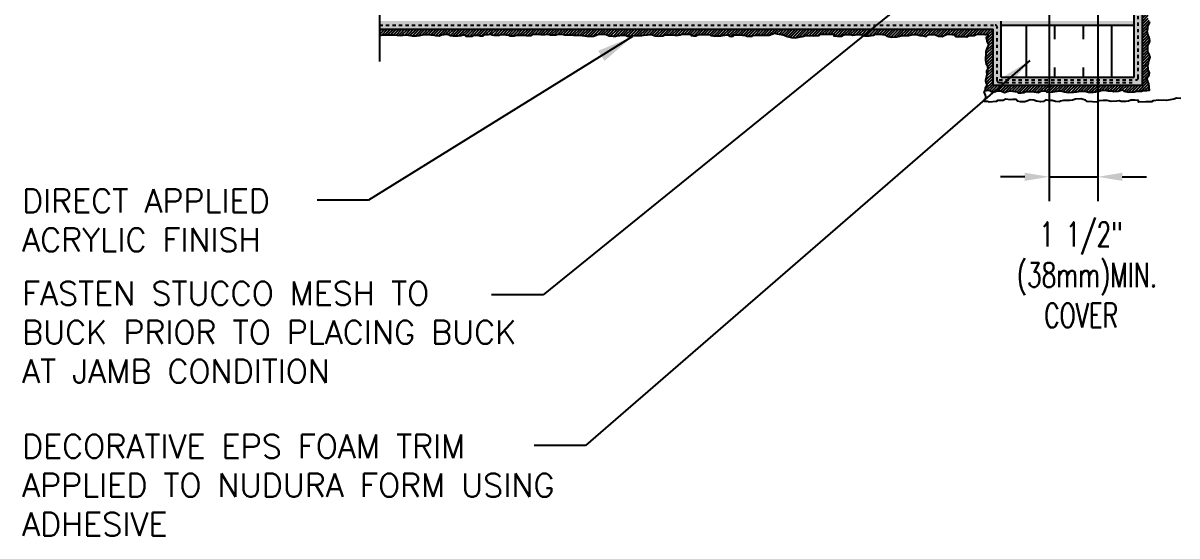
# Model space of a CAD drawing. Header units: inches. Extents: x 2950.6 to 3006.8, y 456.5 to 541.5.
# Drawn here: x 2950.64 to 2986.16, y 497.54 to 513.34 of the extents above; entities that cross this region are included whole.
import ezdxf

# ---------------------------------------------------------------- set-up
doc = ezdxf.new("R2010")
doc.units = ezdxf.units.IN
doc.header["$LTSCALE"] = 0.5
doc.header["$MEASUREMENT"] = 0
doc.linetypes.add('DASHED2', pattern=[0.375, 0.25, -0.125])
doc.layers.get('Defpoints').update_dxf_attribs({"linetype": 'CONTINUOUS'})
for name, color, linetype in [('HATCH', 12, 'CONTINUOUS'), ('LINE50', 5, 'CONTINUOUS'), ('LINE9', 9, 'CONTINUOUS'), ('TEXT', 4, 'CONTINUOUS')]:
    doc.layers.add(name, color=color, linetype=linetype)
doc.styles.add('DIM', font='romans.shx', dxfattribs={"width": 0.7})
doc.styles.get("Standard").update_dxf_attribs({"font": 'romans.shx'})
doc.dimstyles.new('ext_12', dxfattribs={"dimscale": 12, "dimtxt": 0.09375, "dimasz": 0.09375, "dimexe": 0.09375, "dimexo": 0.0625, "dimgap": 0.0625, "dimtad": 1, "dimdec": 1, "dimzin": 3, "dimdsep": 46, "dimlunit": 4, "dimtxsty": 'DIM', "dimcen": 0.09, "dimdle": 0.09375, "dimclrt": 4, "dimadec": 0, "dimazin": 0, "dimtfac": 1, "dimtdec": 1, "dimtmove": 2, "dimatfit": 3, "dimfxl": 0, "dimfrac": 2, "dimtolj": 1, "dimtzin": 0, "dimarcsym": 0})
doc.dimstyles.new('ext_8', dxfattribs={"dimscale": 8, "dimtxt": 0.09375, "dimasz": 0.09375, "dimexe": 0.09375, "dimexo": 0.0625, "dimgap": 0.0625, "dimtad": 1, "dimdec": 1, "dimzin": 3, "dimdsep": 46, "dimlunit": 4, "dimtxsty": 'DIM', "dimcen": 0.09, "dimdle": 0.09375, "dimclrt": 4, "dimadec": 0, "dimazin": 0, "dimtfac": 1, "dimtdec": 1, "dimtmove": 2, "dimatfit": 3, "dimfxl": 0, "dimfrac": 2, "dimtolj": 1, "dimtzin": 0, "dimarcsym": 0})

# ---------------------------------------------------------------- blocks, each defined once
blk = doc.blocks.new('*D9')
at = {"layer": 'Defpoints', "color": 0}
for p in [(2982.222, 519.026), (2983.722, 516.276), (2983.722, 508.602)]:
    blk.add_point(p, dxfattribs=at)
at = {"layer": 'TEXT', "color": 0, "lineweight": -2}
for p, q in [((2982.222, 518.526), (2982.222, 507.852)), ((2983.722, 515.776), (2983.722, 507.852)), ((2981.472, 508.602), (2980.722, 508.602)), ((2982.222, 508.602), (2983.722, 508.602)), ((2984.472, 508.602), (2985.222, 508.602))]:
    blk.add_line(p, q, dxfattribs=at)
at = {"layer": 'TEXT', "color": 0}
for points in [[(2981.472, 508.727), (2981.472, 508.477), (2982.222, 508.602)], [(2984.472, 508.727), (2984.472, 508.477), (2983.722, 508.602)]]:
    blk.add_solid(points, dxfattribs=at)
at = {"layer": 'TEXT', "color": 4, "insert": (2983.207, 505.581), "char_height": 0.75, "attachment_point": 5, "style": 'DIM'}
blk.add_mtext('\\A1;1 1/2" \\P (38mm)MIN. \\PCOVER', dxfattribs=at)

msp = doc.modelspace()

# ---------------------------------------------------------------- hatches: boundary and pattern name
at = {"layer": 'HATCH'}
h = msp.add_hatch(dxfattribs=at)
h.set_pattern_fill('AR-SAND', color=256, scale=0.05)
h.set_pattern_definition([(37.5, (298.77395, 14.09029), (-0.003149668, 0.0963411885), [0, -0.076, 0, -0.085, 0, -0.08125]), (7.5, (298.77395, 14.09029), (0.088488835, 0.141107303), [0, -0.041, 0, -0.0685, 0, -0.02625]), (327.5, (298.71245, 14.09029), (0.155707093, 0.0002829527), [0, -0.025, 0, -0.09, 0, -0.1175]), (317.5, (298.71245, 14.09029), (0.15030633, 0.043883778), [0, -0.0125, 0, -0.059, 0, -0.0675])])
h.paths.add_polyline_path([(2984.842, 513.401), (2980.746, 513.401), (2980.746, 513.276), (2984.842, 513.276)])
h.paths.add_polyline_path([(2985.092, 511.426), (2984.842, 511.426), (2984.842, 516.276), (2985.092, 516.276)])
h.paths.add_polyline_path([(2980.746, 511.676), (2985.092, 511.676), (2985.092, 511.426), (2980.746, 511.426)])
h.paths.add_polyline_path([(2980.496, 513.151), (2980.746, 513.151), (2980.746, 511.426), (2980.496, 511.426)])
h.paths.add_polyline_path([(2961.613, 513.401), (2980.746, 513.401), (2980.746, 513.151), (2961.613, 513.151)])
h.paths.add_polyline_path([(2984.842, 511.676), (2985.092, 511.676), (2985.092, 511.426), (2984.842, 511.426)], flags=16)
h = msp.add_hatch(dxfattribs=at)
h.set_pattern_fill('ANSI31', color=256, scale=0.5)
h.set_pattern_definition([(45, (82.323626, 37.59743), (-0.0441941738, 0.0441941738), [])])
h.paths.add_polyline_path([(2961.613, 512.965), (2961.667, 512.968), (2961.75, 512.975), (2962.092, 512.975), (2962.153, 512.961), (2962.268, 512.957), (2962.34, 512.968), (2962.401, 512.979), (2962.506, 512.961), (2962.621, 512.947), (2962.754, 512.947), (2962.841, 512.957), (2962.938, 512.979), (2963.031, 512.983), (2963.136, 512.983), (2963.19, 512.975), (2963.273, 512.972), (2963.352, 512.95), (2963.453, 512.947), (2963.521, 512.972), (2963.604, 512.99), (2963.703, 512.993), (2963.8, 512.957), (2963.876, 512.943), (2963.966, 512.943), (2964.02, 512.946), (2964.038, 512.946), (2964.117, 512.954), (2964.142, 512.968), (2964.149, 512.972), (2964.225, 512.972), (2964.268, 512.957), (2964.275, 512.936), (2964.318, 512.932), (2964.372, 512.936), (2964.444, 512.936), (2964.48, 512.939), (2964.488, 512.95), (2964.498, 512.957), (2964.516, 512.968), (2964.646, 512.968), (2964.714, 512.943), (2964.801, 512.943), (2964.819, 512.957), (2964.848, 512.972), (2964.873, 512.982), (2964.963, 512.99), (2965.024, 512.993), (2965.06, 512.982), (2965.085, 512.979), (2965.132, 512.968), (2965.19, 512.968), (2965.291, 512.964), (2965.319, 512.972), (2965.366, 512.982), (2965.384, 512.982), (2965.503, 512.972), (2965.597, 512.968), (2965.635, 512.943), (2965.753, 512.946), (2965.833, 512.968), (2965.923, 512.968), (2966.002, 512.964), (2966.095, 512.964), (2966.142, 512.954), (2966.275, 512.957), (2966.319, 512.99), (2966.384, 513), (2966.51, 513), (2966.578, 512.99), (2966.636, 512.982), (2966.711, 512.982), (2966.79, 512.993), (2966.866, 512.972), (2967.042, 512.972), (2967.107, 512.993), (2967.226, 512.993), (2967.302, 512.979), (2967.474, 512.979), (2967.53, 512.975), (2967.581, 512.964), (2967.75, 512.961), (2967.851, 512.95), (2968.002, 512.936), (2968.092, 512.936), (2968.2, 512.939), (2968.337, 512.99), (2968.419, 512.993), (2968.589, 512.99), (2968.686, 512.946), (2968.801, 512.939), (2968.873, 512.939), (2968.942, 512.95), (2969.01, 512.957), (2969.078, 512.961), (2969.186, 512.964), (2969.244, 512.932), (2969.334, 512.932), (2969.455, 512.95), (2969.682, 512.95), (2969.736, 512.968), (2969.859, 512.979), (2969.988, 512.982), (2970.093, 512.946), (2970.197, 512.939), (2970.337, 512.946), (2970.373, 512.961), (2970.417, 512.972), (2970.496, 512.975), (2970.593, 512.975), (2970.705, 512.968), (2970.809, 512.968), (2970.863, 512.979), (2970.917, 512.997), (2970.986, 513), (2971.072, 512.997), (2971.187, 512.997), (2971.202, 512.954), (2971.274, 512.946), (2971.349, 512.946), (2971.389, 512.964), (2971.428, 512.982), (2971.486, 512.986), (2971.616, 512.986), (2971.702, 512.982), (2971.785, 512.979), (2971.809, 512.957), (2971.892, 512.946), (2972.108, 512.946), (2972.14, 512.954), (2972.183, 512.961), (2972.241, 512.961), (2972.353, 512.972), (2972.385, 512.936), (2972.435, 512.928), (2972.5, 512.932), (2972.515, 512.957), (2972.554, 512.975), (2972.651, 512.979), (2972.785, 512.968), (2972.817, 512.968), (2972.885, 512.954), (2972.932, 512.936), (2973.08, 512.936), (2973.112, 512.95), (2973.206, 512.964), (2973.379, 512.968), (2973.512, 512.968), (2973.602, 512.961), (2973.771, 513.026), (2973.85, 513.011), (2974.038, 512.975), (2974.167, 512.928), (2974.29, 512.889), (2974.426, 512.882), (2974.506, 512.907), (2974.617, 512.928), (2974.735, 512.954), (2974.969, 512.943), (2975.142, 512.957), (2975.192, 512.993), (2975.365, 512.993), (2975.595, 512.997), (2975.595, 512.946), (2975.707, 512.939), (2975.83, 512.939), (2975.905, 512.972), (2975.984, 512.982), (2976.121, 512.982), (2976.182, 512.964), (2976.254, 512.972), (2976.434, 512.986), (2976.553, 512.946), (2976.679, 512.946), (2976.812, 512.961), (2976.87, 513), (2977.008, 512.993), (2977.167, 512.979), (2977.224, 512.936), (2977.365, 512.9), (2977.534, 512.91), (2977.624, 512.936), (2977.71, 512.95), (2977.825, 512.954), (2977.905, 512.954), (2977.987, 512.972), (2978.031, 512.99), (2978.142, 512.986), (2978.254, 512.954), (2978.365, 512.946), (2978.44, 512.928), (2978.512, 512.982), (2978.598, 512.99), (2978.728, 512.972), (2978.814, 512.939), (2978.926, 512.928), (2979.03, 512.975), (2979.091, 512.993), (2979.228, 512.99), (2979.315, 512.972), (2979.354, 512.921), (2979.455, 512.921), (2979.531, 512.928), (2979.689, 512.914), (2979.757, 512.954), (2979.919, 512.954), (2979.977, 512.986), (2980.189, 513), (2980.24, 512.986), (2980.333, 512.982), (2980.333, 512.914), (2980.301, 512.903), (2980.287, 512.889), (2980.294, 512.838), (2980.305, 512.784), (2980.341, 512.687), (2980.359, 512.669), (2980.319, 512.572), (2980.294, 512.532), (2980.272, 512.45), (2980.279, 512.385), (2980.266, 512.247), (2980.266, 512.196), (2980.273, 512.128), (2980.284, 512.059), (2980.316, 512.034), (2980.327, 511.991), (2980.334, 511.937), (2980.316, 511.89), (2980.295, 511.861), (2980.291, 511.822), (2980.309, 511.775), (2980.298, 511.699), (2980.273, 511.624), (2980.266, 511.566), (2980.288, 511.476), (2980.309, 511.462), (2980.298, 511.39), (2980.252, 511.329), (2980.266, 511.26), (2980.298, 511.257), (2980.381, 511.267), (2980.453, 511.228), (2980.543, 511.22), (2980.619, 511.249), (2980.716, 511.253), (2980.741, 511.253), (2980.849, 511.199), (2980.929, 511.228), (2981.037, 511.246), (2981.242, 511.224), (2981.271, 511.188), (2981.357, 511.188), (2981.447, 511.203), (2981.508, 511.228), (2981.541, 511.231), (2981.627, 511.235), (2981.703, 511.228), (2981.889, 511.202), (2981.968, 511.242), (2982.101, 511.249), (2982.148, 511.213), (2982.335, 511.22), (2982.533, 511.249), (2982.587, 511.249), (2982.695, 511.217), (2982.814, 511.195), (2982.976, 511.209), (2983.062, 511.217), (2983.188, 511.238), (2983.332, 511.242), (2983.433, 511.209), (2983.581, 511.206), (2983.739, 511.227), (2983.815, 511.26), (2983.941, 511.267), (2984.031, 511.253), (2984.15, 511.253), (2984.207, 511.235), (2984.348, 511.242), (2984.466, 511.285), (2984.523, 511.245), (2984.678, 511.206), (2984.851, 511.224), (2984.927, 511.245), (2985.067, 511.242), (2985.092, 511.254), (2985.127, 511.26), (2985.227, 511.256), (2985.307, 511.274), (2985.296, 511.465), (2985.256, 511.544), (2985.231, 511.616), (2985.271, 511.688), (2985.303, 511.739), (2985.31, 511.814), (2985.274, 511.89), (2985.267, 511.94), (2985.263, 512.034), (2985.278, 512.095), (2985.285, 512.135), (2985.328, 512.287), (2985.299, 512.367), (2985.26, 512.46), (2985.256, 512.572), (2985.26, 512.647), (2985.303, 512.723), (2985.321, 512.788), (2985.303, 512.896), (2985.274, 512.968), (2985.238, 513.065), (2985.26, 513.173), (2985.26, 513.234), (2985.303, 513.314), (2985.321, 513.386), (2985.281, 513.45), (2985.274, 513.504), (2985.274, 513.591), (2985.299, 513.659), (2985.303, 513.702), (2985.289, 513.767), (2985.267, 513.803), (2985.227, 513.861), (2985.242, 513.959), (2985.267, 514.006), (2985.292, 514.078), (2985.303, 514.179), (2985.296, 514.291), (2985.26, 514.319), (2985.256, 514.377), (2985.253, 514.456), (2985.289, 514.478), (2985.336, 514.521), (2985.339, 514.622), (2985.289, 514.683), (2985.26, 514.719), (2985.235, 514.787), (2985.235, 514.827), (2985.231, 514.874), (2985.199, 514.899), (2985.177, 514.921), (2985.152, 514.946), (2985.12, 514.978), (2985.1, 515.003), (2985.096, 515.009), (2985.092, 515.02), (2985.092, 511.426), (2980.496, 511.426), (2980.496, 513.151), (2961.613, 513.151)])
h = msp.add_hatch(dxfattribs=at)
h.set_pattern_fill('INSUL', color=256, scale=7, angle=90)
h.set_pattern_definition([(90, (298.774, 14.0903), (-2.625, 2e-16), []), (90, (297.899, 14.0903), (-2.625, 2e-16), [0.875, -0.875]), (90, (297.024, 14.0903), (-2.625, 2e-16), [0.875, -0.875])])
h.paths.add_polyline_path([(2984.842, 513.276), (2980.746, 513.276), (2980.746, 511.676), (2984.842, 511.676)])

# ---------------------------------------------------------------- linework, layer by layer
msp.add_lwpolyline([(2986.275, 511.015), (2986.138, 511.022), (2986.059, 510.997), (2985.948, 510.975), (2985.83, 510.95), (2985.596, 510.96), (2985.423, 510.946), (2985.373, 510.91), (2985.2, 510.91), (2984.969, 510.906), (2984.969, 510.957), (2984.858, 510.964), (2984.735, 510.964), (2984.66, 510.932), (2984.58, 510.921), (2984.444, 510.921), (2984.382, 510.939), (2984.31, 510.932), (2984.13, 510.917), (2984.012, 510.957), (2983.886, 510.957), (2983.752, 510.942), (2983.695, 510.903), (2983.557, 510.91), (2983.398, 510.924), (2983.341, 510.968), (2983.2, 511.004), (2983.031, 510.993), (2982.941, 510.968), (2982.855, 510.953), (2982.739, 510.95), (2982.66, 510.95), (2982.577, 510.932), (2982.534, 510.914), (2982.423, 510.917), (2982.311, 510.95), (2982.199, 510.957), (2982.125, 510.975), (2982.053, 510.921), (2981.967, 510.914), (2981.837, 510.932), (2981.751, 510.964), (2981.639, 510.975), (2981.535, 510.928), (2981.473, 510.91), (2981.337, 510.914), (2981.25, 510.932), (2981.211, 510.982), (2981.11, 510.982), (2981.034, 510.975), (2980.876, 510.989), (2980.807, 510.95), (2980.645, 510.95), (2980.588, 510.917), (2980.375, 510.903), (2980.325, 510.917), (2980.231, 510.921), (2980.231, 510.989), (2980.264, 511), (2980.278, 511.015), (2980.271, 511.065), (2980.26, 511.119), (2980.224, 511.216), (2980.235, 511.234), (2980.259, 511.294)], dxfattribs=at)
at = {"layer": 'LINE50', "linetype": 'DASHED2', "ltscale": 0.5}
for p, q in [((2984.967, 511.655), (2984.967, 516.088)), ((2961.613, 513.276), (2980.558, 513.276)), ((2980.621, 511.572), (2980.621, 513.213)), ((2980.683, 511.592), (2984.904, 511.592)), ((2980.683, 511.509), (2984.842, 511.509))]:
    msp.add_line(p, q, dxfattribs=at)
for centre, start, end in [((2980.558, 513.213), 360, 90), ((2980.683, 511.572), 180, 270), ((2984.904, 511.655), 270, 0)]:
    msp.add_arc(centre, 0.0625, start, end, dxfattribs=at)
at = {"layer": 'LINE9'}
for p, q in [((2961.613, 521.151), (2961.613, 512.151)), ((2985.092, 511.426), (2985.092, 516.276)), ((2984.842, 513.276), (2984.842, 515.776)), ((2961.613, 513.151), (2980.496, 513.151)), ((2980.496, 511.426), (2980.496, 513.151)), ((2980.746, 513.276), (2980.746, 513.401)), ((2980.746, 511.676), (2980.746, 513.276)), ((2980.746, 513.276), (2984.842, 513.276)), ((2984.842, 511.676), (2984.842, 513.276)), ((2980.496, 511.426), (2985.092, 511.426)), ((2980.746, 511.676), (2984.842, 511.676))]:
    msp.add_line(p, q, dxfattribs=at)
msp.add_lwpolyline([(2961.613, 512.965), (2961.667, 512.968), (2961.75, 512.975), (2961.814, 512.975), (2961.879, 512.975), (2961.98, 512.975), (2962.092, 512.975), (2962.153, 512.961), (2962.268, 512.957), (2962.34, 512.968), (2962.401, 512.979), (2962.506, 512.961), (2962.621, 512.947), (2962.754, 512.947), (2962.841, 512.957), (2962.938, 512.979), (2963.031, 512.983), (2963.136, 512.983), (2963.19, 512.975), (2963.273, 512.972), (2963.352, 512.95), (2963.453, 512.947), (2963.521, 512.972), (2963.604, 512.99), (2963.703, 512.993), (2963.8, 512.957), (2963.876, 512.943), (2963.966, 512.943), (2964.02, 512.946), (2964.038, 512.946), (2964.117, 512.954), (2964.142, 512.968), (2964.149, 512.972), (2964.225, 512.972), (2964.268, 512.957), (2964.275, 512.936), (2964.318, 512.932), (2964.372, 512.936), (2964.426, 512.936), (2964.444, 512.936), (2964.48, 512.939), (2964.488, 512.95), (2964.498, 512.957), (2964.516, 512.968), (2964.628, 512.968), (2964.646, 512.968), (2964.714, 512.943), (2964.765, 512.943), (2964.801, 512.943), (2964.819, 512.957), (2964.848, 512.972), (2964.873, 512.982), (2964.963, 512.99), (2965.024, 512.993), (2965.06, 512.982), (2965.085, 512.979), (2965.132, 512.968), (2965.19, 512.968), (2965.291, 512.964), (2965.319, 512.972), (2965.366, 512.982), (2965.384, 512.982), (2965.503, 512.972), (2965.597, 512.968), (2965.635, 512.943), (2965.753, 512.946), (2965.833, 512.968), (2965.923, 512.968), (2966.002, 512.964), (2966.095, 512.964), (2966.142, 512.954), (2966.275, 512.957), (2966.319, 512.99), (2966.384, 513), (2966.51, 513), (2966.578, 512.99), (2966.636, 512.982), (2966.711, 512.982), (2966.79, 512.993), (2966.866, 512.972), (2966.931, 512.972), (2967.042, 512.972), (2967.107, 512.993), (2967.226, 512.993), (2967.302, 512.979), (2967.388, 512.979), (2967.474, 512.979), (2967.53, 512.975), (2967.581, 512.964), (2967.75, 512.961), (2967.851, 512.95), (2968.002, 512.936), (2968.092, 512.936), (2968.2, 512.939), (2968.337, 512.99), (2968.419, 512.993), (2968.589, 512.99), (2968.686, 512.946), (2968.801, 512.939), (2968.873, 512.939), (2968.942, 512.95), (2969.01, 512.957), (2969.078, 512.961), (2969.186, 512.964), (2969.244, 512.932), (2969.334, 512.932), (2969.455, 512.95), (2969.682, 512.95), (2969.736, 512.968), (2969.859, 512.979), (2969.988, 512.982), (2970.093, 512.946), (2970.197, 512.939), (2970.337, 512.946), (2970.373, 512.961), (2970.417, 512.972), (2970.496, 512.975), (2970.593, 512.975), (2970.705, 512.968), (2970.809, 512.968), (2970.863, 512.979), (2970.917, 512.997), (2970.986, 513), (2971.072, 512.997), (2971.162, 512.997), (2971.187, 512.997), (2971.202, 512.954), (2971.274, 512.946), (2971.349, 512.946), (2971.389, 512.964), (2971.428, 512.982), (2971.486, 512.986), (2971.544, 512.986), (2971.616, 512.986), (2971.702, 512.982), (2971.785, 512.979), (2971.809, 512.957), (2971.892, 512.946), (2971.964, 512.946), (2972.039, 512.946), (2972.108, 512.946), (2972.14, 512.954), (2972.162, 512.957), (2972.183, 512.961), (2972.241, 512.961), (2972.353, 512.972), (2972.385, 512.936), (2972.435, 512.928), (2972.5, 512.932), (2972.515, 512.957), (2972.554, 512.975), (2972.651, 512.979), (2972.785, 512.968), (2972.817, 512.968), (2972.885, 512.954), (2972.932, 512.936), (2973.08, 512.936), (2973.112, 512.95), (2973.206, 512.964), (2973.379, 512.968), (2973.512, 512.968), (2973.602, 512.961), (2973.771, 513.026), (2973.85, 513.011), (2974.038, 512.975), (2974.167, 512.928), (2974.29, 512.889), (2974.426, 512.882), (2974.506, 512.907), (2974.617, 512.928), (2974.735, 512.954), (2974.969, 512.943), (2975.142, 512.957), (2975.192, 512.993), (2975.365, 512.993), (2975.595, 512.997), (2975.595, 512.946), (2975.707, 512.939), (2975.83, 512.939), (2975.905, 512.972), (2975.984, 512.982), (2976.121, 512.982), (2976.182, 512.964), (2976.254, 512.972), (2976.434, 512.986), (2976.553, 512.946), (2976.679, 512.946), (2976.812, 512.961), (2976.87, 513), (2977.008, 512.993), (2977.167, 512.979), (2977.224, 512.936), (2977.365, 512.9), (2977.534, 512.91), (2977.624, 512.936), (2977.71, 512.95), (2977.825, 512.954), (2977.905, 512.954), (2977.987, 512.972), (2978.031, 512.99), (2978.142, 512.986), (2978.254, 512.954), (2978.365, 512.946), (2978.44, 512.928), (2978.512, 512.982), (2978.598, 512.99), (2978.728, 512.972), (2978.814, 512.939), (2978.926, 512.928), (2979.03, 512.975), (2979.091, 512.993), (2979.228, 512.99), (2979.315, 512.972), (2979.354, 512.921), (2979.455, 512.921), (2979.531, 512.928), (2979.689, 512.914), (2979.757, 512.954), (2979.919, 512.954), (2979.977, 512.986), (2980.189, 513), (2980.24, 512.986), (2980.333, 512.982), (2980.333, 512.914), (2980.301, 512.903), (2980.287, 512.889), (2980.294, 512.838), (2980.305, 512.784), (2980.341, 512.687), (2980.359, 512.669), (2980.319, 512.572), (2980.294, 512.532), (2980.272, 512.45), (2980.279, 512.385), (2980.266, 512.247), (2980.266, 512.196), (2980.273, 512.128), (2980.284, 512.059), (2980.316, 512.034), (2980.327, 511.991), (2980.334, 511.937), (2980.316, 511.89), (2980.295, 511.861), (2980.291, 511.822), (2980.309, 511.775), (2980.298, 511.699), (2980.273, 511.624), (2980.266, 511.566), (2980.288, 511.476), (2980.309, 511.462), (2980.298, 511.39), (2980.252, 511.329), (2980.266, 511.26), (2980.298, 511.257), (2980.381, 511.267), (2980.453, 511.228), (2980.543, 511.22), (2980.619, 511.249), (2980.716, 511.253), (2980.741, 511.253), (2980.849, 511.199), (2980.929, 511.228), (2981.037, 511.246), (2981.242, 511.224), (2981.271, 511.188), (2981.357, 511.188), (2981.447, 511.203), (2981.508, 511.228), (2981.541, 511.231), (2981.627, 511.235), (2981.703, 511.228), (2981.889, 511.202), (2981.968, 511.242), (2982.101, 511.249), (2982.148, 511.213), (2982.335, 511.22), (2982.533, 511.249), (2982.587, 511.249), (2982.695, 511.217), (2982.814, 511.195), (2982.976, 511.209), (2983.062, 511.217), (2983.188, 511.238), (2983.332, 511.242), (2983.433, 511.209), (2983.581, 511.206), (2983.739, 511.227), (2983.815, 511.26), (2983.941, 511.267), (2984.031, 511.253), (2984.15, 511.253), (2984.207, 511.235), (2984.348, 511.242), (2984.466, 511.285), (2984.523, 511.245), (2984.678, 511.206), (2984.851, 511.224), (2984.927, 511.245), (2985.067, 511.242), (2985.092, 511.254), (2985.127, 511.26), (2985.227, 511.256), (2985.307, 511.274), (2985.296, 511.465), (2985.256, 511.544), (2985.231, 511.616), (2985.271, 511.688), (2985.303, 511.739), (2985.31, 511.814), (2985.274, 511.89), (2985.267, 511.94), (2985.263, 512.034), (2985.278, 512.095), (2985.285, 512.135), (2985.328, 512.287), (2985.299, 512.367), (2985.26, 512.46), (2985.256, 512.572), (2985.26, 512.647), (2985.303, 512.723), (2985.321, 512.788), (2985.303, 512.896), (2985.274, 512.968), (2985.238, 513.065), (2985.26, 513.173), (2985.26, 513.234), (2985.303, 513.314), (2985.321, 513.386)], dxfattribs=at)

# ---------------------------------------------------------------- texts
at = {"layer": 'TEXT', "char_height": 0.72, "attachment_point": 4}
for s, insert, width in [('DIRECT APPLIED ACRYLIC FINISH ', (2950.613, 507.26), 10.53123), ('FASTEN STUCCO MESH TO BUCK PRIOR TO PLACING BUCK AT JAMB CONDITION', (2950.613, 503.813), 16.55925), ('DECORATIVE EPS FOAM TRIM APPLIED TO NUDURA FORM USING ADHESIVE ', (2950.613, 499.099), 18.32514)]:
    msp.add_mtext(s, dxfattribs=dict(at, insert=insert, width=width))

# ---------------------------------------------------------------- dimensions: what is measured, and where the dimension line sits
at = {"layer": 'TEXT'}
dim = msp.add_linear_dim(base=(2983.722, 508.602), p1=(2982.222, 519.026), p2=(2983.722, 516.276), text='<> \\P (38mm)MIN. \\PCOVER', dimstyle='ext_8', dxfattribs=at)
dim.commit()
dim.dimension.update_dxf_attribs({"geometry": '*D9', "text_midpoint": (2983.207, 505.581), "dimtype": 160})

# ---------------------------------------------------------------- leaders
for points in [[(2983.519, 518.649), (2966.648, 504.967), (2965.064, 504.967)], [(2985.326, 515.179), (2991.694, 508.585), (2993.398, 508.585)], [(2969.397, 512.92), (2961.274, 507.882), (2959.69, 507.882)], [(2981.625, 512.183), (2967.958, 500.322), (2966.374, 500.322)]]:
    msp.add_leader(points, dimstyle='ext_12', override={"dimgap": 0.0625, "dimtad": 0}, dxfattribs=at)

doc.saveas('drawing.dxf')
